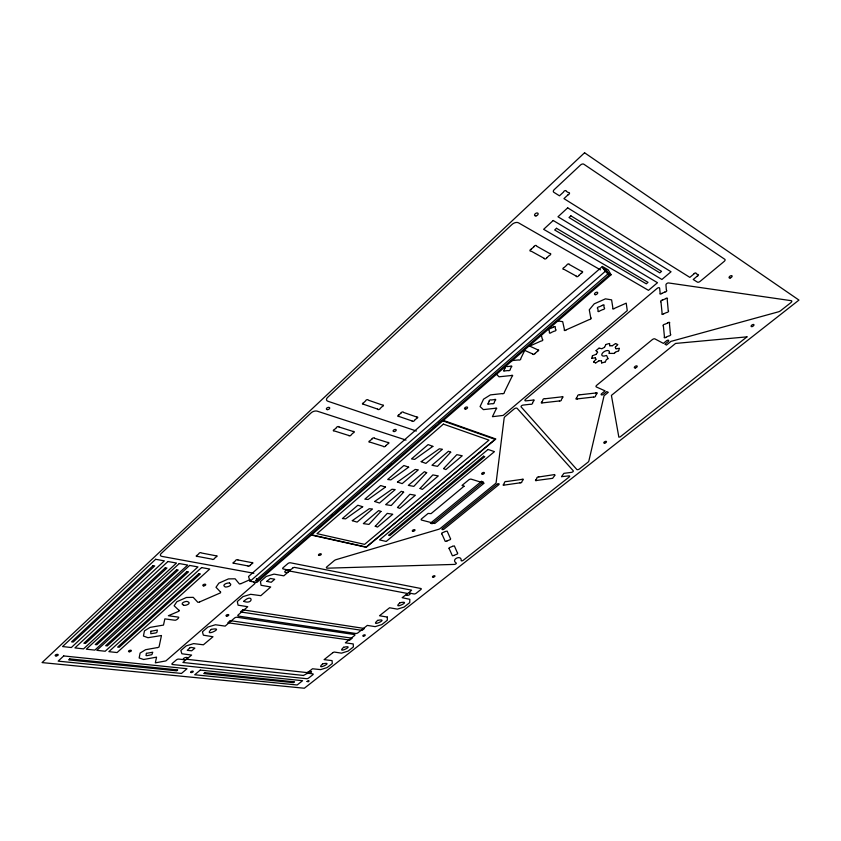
<?xml version="1.0" encoding="UTF-8"?>
<svg xmlns="http://www.w3.org/2000/svg" width="841" height="841" viewBox="0 0 841 841"><rect width="100%" height="100%" fill="white"/><g stroke="black" fill="none" stroke-linecap="round" stroke-linejoin="round"><path stroke-width="1.26" d="M591.822 358.234L592.337 355.901M618.724 350.75L619.302 348.405M604.647 347.144L605.835 344.589M605.32 361.872L606.393 359.591M541.951 401.893L542.929 400.043A1.24 0.641 -27.1 0 1 543.412 399.012A1.24 0.641 -27.1 0 1 544.884 398.676M503.727 484.279L504.558 482.713A1.135 0.547 -25 0 1 504.968 481.84A1.135 0.547 -25 0 1 506.335 481.504M532.542 402.944L533.509 401.083A1.23 0.631 -26.9 0 0 534.056 399.98A1.23 0.631 -26.9 0 0 532.584 400.137L525.825 400.873A1.629 0.852 -26.8 0 1 525.404 399.454L657.168 288.368A1.777 0.936 -31.7 0 1 659.638 288.179L660.143 293.004A1.335 0.704 -31.7 0 0 660.28 294.056A1.335 0.704 -31.7 0 0 661.951 293.33M562.293 397.961L561.346 399.685A1.23 0.631 -27.4 0 1 560.852 400.705A1.23 0.631 -27.4 0 1 559.402 401.031M522.682 480.137L521.819 481.704A1.125 0.536 -25.3 0 1 521.409 482.566A1.125 0.536 -25.3 0 1 520.053 482.892M576.6 397.94L577.62 396.1A1.23 0.62 -27.9 0 1 578.135 395.091A1.23 0.62 -27.9 0 1 579.575 394.755M536.074 479.664L536.947 478.108A1.125 0.526 -25.7 0 1 537.388 477.246A1.125 0.526 -25.7 0 1 538.724 476.91M596.553 393.956L595.502 395.785A1.219 0.61 -28.2 0 1 594.976 396.794A1.219 0.61 -28.2 0 1 593.557 397.12M554.65 475.596L552.621 478.329L536.915 480.411A1.125 0.526 -25.6 0 1 535.633 480.632A1.125 0.526 -25.6 0 1 535.896 479.801M614.54 353.315L615.128 352.347M596.258 354.177L597.573 352.337M593.578 361.84L595.901 359.422M615.36 347.123L617.672 344.726M531.365 249.073L533.835 246.802M568.011 194.849L563.954 198.623L689.841 277.372L693.688 274.177M398.939 414.907L400.989 413.078M336.463 427.67L334.455 429.509A1.262 0.704 -21.3 0 0 333.32 430.603A1.262 0.704 -21.3 0 0 334.55 431.002L348.689 435.47M581.236 273.293L578.818 275.428M546.86 257.682L549.32 255.454A1.409 0.83 -30.7 0 0 550.729 254.129A1.409 0.83 -30.7 0 0 549.625 253.488L536.547 246.108A1.43 0.862 -30.6 0 0 535.328 245.488A1.43 0.862 -30.6 0 0 533.898 246.791M214.413 558.466L216.126 556.931A1.167 0.578 -17.4 0 0 217.083 556.006A1.167 0.578 -17.4 0 0 215.853 555.764L201.304 552.957A1.188 0.599 -17 0 0 199.969 552.737A1.188 0.599 -17 0 0 198.97 553.641L197.214 555.218A1.188 0.589 -16.9 0 0 196.247 556.143A1.188 0.589 -16.9 0 0 197.509 556.395L212.069 559.16A1.167 0.578 -17.4 0 0 213.372 559.37A1.167 0.578 -17.4 0 0 214.36 558.487M602.356 266.481L248.526 576.516L250.082 581.289L256.789 582.466L611.081 274.765L608.232 269.877L602.356 266.481L605.205 271.391L611.081 274.765M372.027 438.949L370.04 440.716A1.23 0.662 -22.2 0 0 368.915 441.767A1.23 0.662 -22.2 0 0 370.072 442.145L383.391 446.35A1.209 0.652 -22.6 0 0 384.589 446.687A1.209 0.652 -22.6 0 0 385.735 445.688M250.082 581.289L605.205 271.391M604.921 269.162L607.759 274.061L255.485 580.616L257.199 580.952L609.273 274.933L606.435 270.035L602.65 267.848L609.273 274.933M331.396 516.605L333.372 514.892M336.337 512.316L340.279 508.889M342.255 507.176L345.22 504.6M382.718 472.011L384.694 470.298M387.648 467.722L391.601 464.285M433.052 428.269L436.006 425.693M438.97 423.118L441.924 420.542M414.529 420.3L416.568 418.492A1.23 0.673 -23.8 0 0 417.735 417.43A1.23 0.673 -23.8 0 0 416.621 417.02M385.788 445.677L387.764 443.932A1.209 0.652 -22.7 0 0 388.889 442.892A1.209 0.652 -22.7 0 0 387.764 442.524M250.208 565.236L251.901 563.743A1.135 0.557 -18.4 0 0 252.857 562.85A1.135 0.557 -18.4 0 0 251.69 562.618M535.17 353.336L537.388 351.422M596.111 350.56L598.918 348.206M697.042 276.3L693.226 279.496L697.389 282.103A2.25 1.156 -32.5 0 0 700.143 281.357L724.122 261.467A2.292 1.177 -33.4 0 0 724.826 259.322L583.833 164.216A2.649 1.64 -34.3 0 0 580.5 165.036L554.208 189.635A2.597 1.608 -32.9 0 0 553.809 192.274L559.454 195.806L563.554 192.032A1.503 0.925 -33 0 1 565.131 190.623A1.503 0.925 -33 0 1 566.308 191.338L568.379 192.6A1.503 0.925 -33 0 1 569.504 193.398A1.503 0.925 -33 0 1 568.022 194.797M199.58 602.03L197.908 602.366L193.22 597.341L186.439 597.488L176.852 601.725L174.129 605.772L178.923 610.293M554.85 475.47L554.734 474.555L538.86 476.963M241.104 583.675L239.422 583.969L235.133 578.808L228.489 578.892L218.881 583.139L216 587.27L220.447 591.938M445.436 531.417L447.16 531.113L450.461 538.629M446.918 541.047L445.246 541.383L441.851 533.867M452.679 546.219L454.361 545.914L457.504 553.084M453.972 555.459L452.395 555.754L449.168 548.595M612.353 345.714L615.454 343.612M595.827 362.902L598.803 360.884M601.988 348.637L604.448 347.333M606.592 359.422L607.906 358.813M662.571 300.069L665.389 298.818M566.182 329.861L589.415 319.517A1.198 0.652 -29.8 0 0 590.855 318.939A1.198 0.652 -29.8 0 0 590.971 317.961M614.571 308.321L626.219 303.149L627.27 310.623L503.17 415.422L492.416 416.684L496.095 409.136A1.114 0.589 -25.9 0 0 496.589 408.127A1.114 0.589 -25.9 0 0 495.202 408.284L483.396 409.63L480.074 406.56L483.554 399.17L490.408 394.892L502.35 393.588M661.962 293.33L664.8 292.069M199.706 601.883L220.458 592.873L220.668 591.959M241.241 583.528L250.124 579.607M663.896 313.704L666.661 312.474A1.325 0.683 -31.3 0 0 668.206 311.832A1.325 0.683 -31.3 0 0 668.385 310.771M667.67 323.018L664.937 324.237A1.304 0.662 -30.9 0 0 663.412 324.868A1.304 0.662 -30.9 0 0 663.234 325.898M666.177 337.104L668.868 335.906A1.283 0.641 -30.7 0 0 670.372 335.286A1.283 0.641 -30.7 0 0 670.55 334.276M445.299 531.554L441.914 532.91L441.662 533.856M447.055 540.91L450.387 539.565L450.639 538.65M452.542 546.356L449.178 547.722L448.999 548.584M454.161 555.281L457.42 553.977L457.725 553.105M592.506 355.743L596.038 354.345M615.339 352.179L618.555 350.907M601.757 362.965L605.121 362.019M606.035 344.432L609.473 343.485M157.32 647.602L145.598 649.704L140.111 653.068L139.154 657.977L143.622 659.502L156.552 657.136L155.333 662.855L165.898 660.91L255.033 583.475L253.509 581.73M591.938 358.319L595.207 357.814M616.117 348.794L619.186 348.321M519.917 482.85L504.621 485.036A1.135 0.536 -24.9 0 1 503.317 485.257A1.135 0.536 -24.9 0 1 503.549 484.416M506.471 481.557L521.819 479.381A1.135 0.536 -25.3 0 1 523.113 479.16A1.135 0.536 -25.3 0 1 522.86 480.001M559.254 400.968L542.865 402.839A1.24 0.641 -27 0 1 541.457 403.049A1.24 0.641 -27 0 1 541.751 402.051M593.42 397.057L577.441 398.876M545.031 398.75L561.473 396.889A1.24 0.631 -27.5 0 1 562.86 396.689A1.24 0.631 -27.5 0 1 562.545 397.688M579.712 394.818L595.733 393.01M511.381 360.631L518.729 359.916A1.177 0.641 -27.4 0 0 520.159 359.78A1.177 0.641 -27.4 0 0 520.695 358.676L524.731 350.392L532.752 353.998M609.841 345.798L612.09 345.798M609 353.378L614.351 353.42M599.065 360.81L601.378 360.842M157.572 647.644L159.044 646.981L161.461 635.512L148.005 637.72L143.443 636.048L144.452 630.866L150.087 627.375L163.49 625.073L164.857 618.871L174.287 620.164C176.137 621.268 180.794 616.421 177.819 617.052L168.368 615.728L179.059 611.155L179.154 610.303M303.17 675.428L182.875 662.477L184.358 661.152A2.555 1.114 -16.9 0 0 183.874 659.649A2.239 0.978 -17 0 1 183.78 658.335A2.239 0.978 -17 0 1 186.618 657.441A2.239 0.978 -17 0 1 187.375 658.556A1.419 0.62 -17.1 0 0 187.627 659.386L306.755 672.569L308.468 672.022A2.008 0.809 -19.7 0 1 310.991 671.37A2.008 0.809 -19.7 0 1 311.096 672.474A2.008 0.809 -19.7 0 1 308.594 673.389A2.292 0.925 -19.6 0 0 305.514 674.366L303.296 675.565M557.604 320.894L562.682 321.651L564.448 329.609A1.198 0.652 -29.1 0 0 564.542 330.513A1.198 0.652 -29.1 0 0 565.982 330.061M253.856 573.257L161.998 556.416A4.173 2.113 -16 0 1 161.136 553.557L311.159 412.836A4.478 2.565 -20.8 0 1 317.236 411.165L406.003 440.064M247.937 565.909L234.166 563.312A1.146 0.568 -17.9 0 1 232.968 563.05A1.146 0.568 -17.9 0 1 233.924 562.187L235.617 560.642A1.146 0.568 -18 0 1 236.657 559.759A1.146 0.568 -18 0 1 237.877 559.98M237.919 559.959L251.69 562.597M599.149 348.121L601.736 348.7M310.676 534.624L366.234 547.028L495.076 439.349L442.923 420.899M311.233 535.034L366.213 547.291L495.833 438.991L443.249 420.353M338.986 426.976L353.104 431.465M374.466 438.256L387.764 442.492M416.348 431.012L327.853 401.231A4.52 2.618 -21.5 0 1 327.601 397.415L511.969 224.484A5.057 3.143 -30.7 0 1 518.508 222.833L600.432 269.856M377.693 409.125L363.669 404.311M412.111 420.973L398.918 416.432A1.251 0.683 -23.3 0 1 397.772 415.99A1.251 0.683 -23.3 0 1 398.939 414.939M416.621 416.989L403.449 412.395A1.251 0.694 -23.5 0 0 402.229 412.016A1.251 0.694 -23.5 0 0 401.041 413.068M537.651 349.772L529.683 346.093L541.089 341.025A1.188 0.652 -28.3 0 0 542.529 340.447A1.188 0.652 -28.3 0 0 542.603 339.48M593.567 361.987L595.607 362.944M615.686 343.559L617.693 344.568M544.201 258.366L531.081 251.112A1.43 0.862 -30.4 0 1 529.956 250.418A1.43 0.862 -30.4 0 1 531.354 249.115M576.253 276.1L563.975 269.309A1.377 0.799 -30.6 0 1 562.923 268.657A1.377 0.799 -30.6 0 1 564.3 267.406L566.739 265.199A1.388 0.799 -30.8 0 1 568.211 263.937A1.388 0.799 -30.8 0 1 569.294 264.526M569.346 264.516L581.594 271.38M596.048 350.718L597.594 352.158M495.685 373.446L499.018 376.8L511.128 375.549A1.156 0.62 -26.9 0 1 512.547 375.401A1.156 0.62 -26.9 0 1 512.022 376.474L504.253 392.4A1.135 0.61 -26.4 0 1 503.875 393.346A1.135 0.61 -26.4 0 1 502.498 393.683M615.297 347.301L615.948 348.731M606.571 355.407L608.022 358.665M595.375 357.877L595.964 359.244M256.41 578.576L257.199 580.952M541.257 334.928L542.392 339.428M590.771 317.898L589.268 309.814L594.219 303.843L605.436 298.849L611.596 299.869L612.889 308.058A1.209 0.652 -30.5 0 0 612.931 308.983A1.209 0.652 -30.5 0 0 614.372 308.531M660.973 301.898L662.119 313.409A1.325 0.683 -31.2 0 0 662.14 314.387A1.325 0.683 -31.2 0 0 663.686 313.882M663.381 325.972L664.453 336.842A1.283 0.641 -30.6 0 0 664.474 337.777A1.283 0.641 -30.6 0 0 665.977 337.273M668.248 310.686L667.186 299.133A1.346 0.704 -31.6 0 0 667.176 298.124A1.346 0.704 -31.6 0 0 665.599 298.639M670.414 334.203L669.415 323.301A1.304 0.662 -31 0 0 669.404 322.345A1.304 0.662 -31 0 0 667.88 322.849M601.515 360.926L601.599 362.913M609.63 343.538L609.704 345.704M535.118 353.346A1.262 0.683 -27.9 0 1 533.846 354.429A1.262 0.683 -27.9 0 1 532.805 353.977M537.641 349.803A1.272 0.694 -28 0 1 538.65 350.287A1.272 0.694 -28 0 1 537.388 351.391M546.808 257.693A1.409 0.83 -30.5 0 1 545.388 258.954A1.409 0.83 -30.5 0 1 544.253 258.355M578.766 275.438A1.367 0.778 -30.7 0 1 577.368 276.647A1.367 0.778 -30.7 0 1 576.306 276.09M581.594 271.422A1.367 0.778 -30.9 0 1 582.613 272.021A1.367 0.778 -30.9 0 1 581.236 273.251M414.476 420.311A1.23 0.673 -23.7 0 1 413.299 421.341A1.23 0.673 -23.7 0 1 412.164 420.963M363.669 404.269A1.283 0.725 -22.5 0 1 362.46 403.838A1.283 0.725 -22.5 0 1 363.627 402.744L365.698 400.81A1.283 0.736 -22.6 0 1 366.96 399.706A1.283 0.736 -22.6 0 1 368.2 400.127L382.256 404.994A1.272 0.715 -23 0 1 383.433 405.457A1.272 0.715 -23 0 1 382.266 406.529L380.195 408.432A1.272 0.715 -22.8 0 1 378.955 409.514A1.272 0.715 -22.8 0 1 377.746 409.115M250.155 565.247A1.135 0.547 -18.3 0 1 249.167 566.109A1.135 0.547 -18.3 0 1 247.99 565.888M372.079 438.928A1.23 0.662 -22.3 0 1 373.236 437.919A1.23 0.662 -22.3 0 1 374.413 438.277M353.104 431.496A1.251 0.694 -21.8 0 1 354.303 431.896A1.251 0.694 -21.8 0 1 353.167 432.936L351.17 434.776A1.251 0.683 -21.7 0 1 349.961 435.827A1.251 0.683 -21.7 0 1 348.742 435.459M336.516 427.659A1.272 0.704 -21.4 0 1 337.683 426.608A1.272 0.704 -21.4 0 1 338.934 426.986M697.052 276.258A1.314 0.683 -32.6 0 0 698.429 275.102A1.314 0.683 -32.6 0 0 697.578 274.534L696.075 273.535A1.325 0.683 -32.7 0 0 695.139 273.01A1.325 0.683 -32.7 0 0 693.741 274.166M664.832 292.027A1.304 0.683 -31.8 0 0 666.461 291.301A1.304 0.683 -31.8 0 0 666.377 290.261L665.956 284.889A1.777 0.936 -32 0 1 666.829 283.533A1.777 0.936 -32 0 1 668.563 282.954L791.265 300.689A2.124 0.999 -32.9 0 1 790.824 302.697L780.711 310.644A3.332 1.566 -32.6 0 1 778.461 311.822L671.728 341.183A1.135 0.568 -30.6 0 0 670.298 341.919L666.461 345.041L664.905 344.211L668.069 341.646A1.577 0.788 -30.5 0 0 668.469 340.258A1.577 0.788 -30.5 0 0 666.514 340.815L663.349 343.38L654.939 338.912A2.124 1.072 -30.4 0 0 652.29 339.648L596.742 385.241A2.039 1.03 -28.4 0 0 596.343 386.965L605.068 390.865L601.714 393.588A1.514 0.746 -28.3 0 0 601.41 394.86A1.514 0.746 -28.3 0 0 603.333 394.313L606.687 391.591L608.295 392.305L604.679 395.249A1.083 0.536 -28.3 0 0 603.954 396.237L588.858 460.984A2.933 1.356 -26.8 0 1 587.806 462.361L579.438 468.942A1.84 0.852 -26.6 0 1 576.831 469.488L521.157 406.939A1.619 0.841 -26.6 0 1 521.462 405.856A1.619 0.841 -26.6 0 1 523.06 405.089L530.44 404.237A1.188 0.61 -26.8 0 0 531.933 404.027A1.188 0.61 -26.8 0 0 532.5 402.965M605.804 355.617A4.194 2.176 -29.3 0 1 601.788 354.545A4.194 2.176 -29.3 0 1 606.466 350.655A4.194 2.176 -29.3 0 1 609.136 352.852M595.733 393.01A1.23 0.61 -28.2 0 1 597.089 392.821A1.23 0.61 -28.2 0 1 596.742 393.798M577.452 398.886A1.23 0.62 -27.8 0 1 576.074 399.076A1.23 0.62 -27.8 0 1 576.4 398.098M660.826 301.814A1.346 0.704 -31.5 0 1 661.005 300.721A1.346 0.704 -31.5 0 1 662.592 300.058M387.323 617.063L387.323 620.237L381.803 624.579L375.17 626.64L367.317 625.41L358.014 632.779A1.661 0.704 -20.7 0 1 355.785 633.473L238.434 616.085A1.84 0.841 -18.1 0 1 238.182 614.918L247.759 606.697L238.077 605.173L237.299 601.557L243.017 596.605L250.65 594.303L260.836 595.67L270.718 586.976L261.078 585.283L260.416 581.52L266.292 576.421L273.998 574.119L283.806 575.833L290.124 570.408L283.291 568.989A1.903 0.915 -19.2 0 1 283.102 567.696L287.895 563.565A1.903 0.915 -19.3 0 1 290.471 562.797L420.836 588.49A1.693 0.736 -22.1 0 1 420.784 589.615L416.179 593.252A1.693 0.736 -22 0 1 413.93 593.946L408.379 592.884L402.145 597.688L409.84 599.328L409.725 602.619L404.079 607.065L397.394 609.136L389.583 607.77L379.501 615.759L387.323 617.063M229.477 582.96C233.556 585.315 227.312 587.312 225.241 587.018C221.057 584.831 227.291 582.645 229.477 582.96M385.493 487.086L368.127 499.47L364.868 499.165L380.668 485.53L385.483 487.055M443.627 468.658L445.835 469.583L462.256 455.769L456.821 454.666L443.649 468.553M243.69 601.368C254.108 605.131 252.962 592.495 243.69 601.368M322.608 663.917C314.282 671.433 335.832 661.142 322.629 663.833M450.713 452.174L437.499 466.335L431.969 465.273L448.463 451.249L450.713 452.174M397.457 482.04L402.187 483.628L418.313 469.867L415.191 469.457L397.467 482.009M292.615 568.117L291.827 568.852A2.681 1.283 -19.3 0 1 288.211 569.935A2.344 1.114 -19.3 0 0 285.267 570.965A2.344 1.114 -19.3 0 0 285.435 572.469A2.344 1.114 -19.3 0 0 288.41 571.785A1.482 0.704 -19.3 0 1 290.418 571.186L406.729 593.326A1.335 0.589 -21.8 0 1 406.708 594.209A2.103 0.915 -21.9 0 0 407.012 595.396A2.103 0.915 -21.9 0 0 409.641 594.566A2.103 0.915 -21.9 0 0 409.956 593.189A2.407 1.051 -22 0 1 410.009 591.591L411.617 590.172L294.234 567.328L292.626 568.064M561.546 476.658L568.873 475.88A1.44 0.662 -26.2 0 1 569.168 477.015L463.254 560.306A1.356 0.599 -23.2 0 1 461.162 560.663C461.919 554.23 450.208 559.423 456.306 563.102A1.356 0.599 -23.1 0 1 455.801 563.922A1.356 0.599 -23.1 0 1 454.413 564.406L327.349 568.18A1.85 0.873 -20.3 0 1 326.813 566.887L334.224 560.642A2.933 1.388 -20.5 0 1 336.19 559.622L438.434 529.367A2.88 1.356 -23 0 0 440.39 528.358L495.181 483.827A2.965 1.43 -24.7 0 0 496.148 482.44L504.148 418.072A3.217 1.661 -26 0 1 505.199 416.484L514.177 408.915A2.05 1.062 -26.3 0 1 517.141 408.358L573.247 470.771A1.451 0.673 -26.4 0 1 572.921 471.675A1.451 0.673 -26.4 0 1 571.481 472.358L563.89 473.357L561.557 476.595M332.784 652.721L324.111 659.638L332.069 660.616L332.311 663.496L327.117 667.575L320.631 669.625L312.484 668.774L306.986 673.126L312.694 673.841A1.608 0.652 -19.7 0 1 312.81 674.776L308.71 678.004A1.608 0.652 -19.6 0 1 306.555 678.687L172.584 664.527A1.808 0.788 -16.8 0 1 172.226 663.475L176.421 659.859A1.819 0.788 -16.8 0 1 178.881 659.102L185.84 659.87L191.622 655.065L181.887 653.772L180.847 650.524L186.187 645.888L193.63 643.607L203.385 644.805L213.004 636.742L203.375 635.186L202.429 631.801L207.916 627.039L215.433 624.758L225.146 626.114L234.576 618.009A1.84 0.83 -18 0 1 237.067 617.262L354.45 634.534A1.661 0.694 -20.6 0 1 354.503 635.565L345.325 642.829L353.241 643.933L353.388 646.918L348.079 651.092L341.53 653.152L334.203 652.048L332.815 652.637M408.663 467.165L390.865 479.875L387.68 479.486L403.88 465.504L408.663 467.165M266.807 581.383L271.223 582.277L274.734 579.249L270.329 578.45L266.807 581.383M189.593 648.106L187.259 650.345L191.685 650.787L194.891 648.127L190.97 647.402L189.603 648.064M343.685 647.255C335.117 654.971 357.089 644.395 343.685 647.255M421.215 461.688L425.893 463.391L442.44 449.273L439.328 448.81L421.215 461.656M746.987 336.852L620.164 436.91L618.85 437.162L611.407 395.407L675.575 343.433L746.987 336.852M352.316 520.695L357.12 522.103L372.468 509.005L369.262 508.721L352.326 520.642M432.863 446.361L414.676 459.365L411.501 458.923L428.132 444.584L432.863 446.392M362.681 506.724L345.609 518.844L342.413 518.54L357.824 505.241L362.681 506.724M211.249 629.394C202.481 638.109 226.681 626.534 211.249 629.394M374.708 501.509L379.48 503.023L395.207 489.588L392.011 489.262L374.718 501.446M375.254 526.256L377.535 527.055L392.779 514.229L387.259 513.399L375.254 526.256M380.962 511.402L368.947 524.395L363.333 523.617L378.65 510.592L380.962 511.454M377.63 620.427C368.821 628.174 390.981 617.946 377.662 620.332M464.064 486.214L431.076 513.62L428.09 513.452L421.698 518.729A1.871 0.894 -22.8 0 0 421.635 520.095L434.786 523.491L484.111 483.155L471.223 479.17A1.913 0.936 -24.3 0 0 468.7 479.906L462.024 485.415L464.064 486.214M397.488 507.512L399.748 508.363L415.37 495.223L409.882 494.308L397.509 507.459M307.049 681.536C309.898 682.65 309.52 679.013 307.081 681.452M403.638 492.164L391.233 505.515L385.641 504.642L401.336 491.302L403.638 492.164M400.053 602.703C390.844 610.766 413.688 600.085 400.053 602.703M420.069 488.474L422.308 489.388L438.308 475.911L432.842 474.913L420.09 488.421M426.66 472.631L413.835 486.371L408.305 485.383L424.4 471.706L426.66 472.674M146.408 653.362L146.008 655.496L146.828 655.686L151.874 654.676L152.747 652.217L146.408 653.362M150.907 631.255L150.739 633.704L155.9 632.926L156.899 632.369L157.383 630.025L150.907 631.255M183.601 605.236C185.251 606.088 192.211 603.386 187.669 601.588C186.05 600.705 179.08 603.333 183.601 605.236M489.252 401.168L488.306 403.144A1.125 0.599 -25.8 0 0 487.822 404.164A1.125 0.599 -25.8 0 0 489.22 404.006L492.279 403.659A1.125 0.599 -26 0 0 493.678 403.501A1.125 0.599 -26 0 0 494.161 402.492L495.118 400.516A1.135 0.599 -26 0 0 495.612 399.496A1.135 0.599 -26 0 0 494.214 399.643L491.144 399.99A1.135 0.599 -25.9 0 0 489.735 400.148A1.135 0.599 -25.9 0 0 489.252 401.168M505.168 367.822L504.169 369.924A1.167 0.631 -26.8 0 0 503.654 371.007A1.167 0.631 -26.8 0 0 505.084 370.86L508.227 370.545A1.167 0.631 -26.9 0 0 509.657 370.397A1.167 0.631 -26.9 0 0 510.182 369.315L511.191 367.223A1.167 0.641 -27 0 0 511.717 366.14A1.167 0.641 -27 0 0 510.277 366.277L507.134 366.592A1.167 0.641 -26.9 0 0 505.693 366.729A1.167 0.641 -26.9 0 0 505.168 367.822M584.569 152.768L42.05 662.592L304.347 688.232L798.95 300.079L584.569 152.768M155.638 559.286L62.56 646.561L71.338 647.528L164.363 560.863L155.638 559.286M153.094 565.625L71.569 641.862L73.241 642.051L154.755 565.919L153.094 565.625M63.727 655.938L58.145 661.142L181.477 673.441L187.017 668.721L63.727 655.938M167.927 561.504L74.912 647.917L83.553 648.874L176.505 563.05L167.927 561.504M165.32 567.77L83.869 643.26L85.519 643.449L166.96 568.053L165.32 567.77M69.75 658.892L68.678 659.88L176.673 670.824L177.735 669.92L69.75 658.892M179.249 563.544L86.318 649.178L94.823 650.114L187.68 565.068L179.249 563.544M553.21 220.5L543.633 229.32L648.474 290.334L657.494 282.713L553.21 220.5M567.686 207.843L557.972 216.789L661.909 279.485L671.034 271.769L567.686 207.843M176.599 569.746L95.212 644.553L96.841 644.732L178.208 570.03L176.599 569.746M556.5 228.31L554.682 229.982L646.277 283.827L648.012 282.355L556.5 228.31M570.871 215.832L569.021 217.525L659.817 272.852L661.562 271.359L570.871 215.832M189.656 565.425L96.799 650.324L105.178 651.249L197.961 566.918L189.656 565.425M186.954 571.565L105.64 645.741L107.249 645.92L188.542 571.848L186.954 571.565M201.588 567.58L108.846 651.649L117.078 652.553L209.745 569.052L201.588 567.58M198.844 573.657L117.624 647.097L119.201 647.276L200.4 573.93L198.844 573.657M443.386 424.127L316.994 533.657L364.584 544.369L488.978 440.137L443.386 424.127M230.266 620.669L227.848 622.75L349.824 640.064L352.179 638.203L230.266 620.669M242.902 609.82L240.442 611.933L362.072 630.372L364.458 628.49L242.902 609.82M200.263 670.088L194.734 674.766L297.157 684.984L302.581 680.705L200.263 670.088M204.847 672.684L203.785 673.567L293.467 682.661L294.508 681.841L204.847 672.684M488.053 449.451L379.533 539.911L386.198 541.446L494.455 451.638L488.053 449.451M483.575 456.232L388.595 535.244L389.867 535.549L484.794 456.642L483.575 456.232M481.525 481.346L430.382 523.27L432.169 523.722L483.26 481.882L481.525 481.346M496.968 484.29L442.366 528.611A1.367 0.641 -23.1 0 0 442.292 529.599A1.367 0.641 -23.1 0 0 444.111 529.063L498.66 484.815A1.409 0.673 -24.8 0 0 498.818 483.743A1.409 0.673 -24.8 0 0 496.968 484.29M553.367 327.223L550.392 328.547A1.198 0.662 -28.7 0 0 548.847 329.23A1.198 0.662 -28.7 0 0 549.068 330.166L549.562 332.216A1.198 0.662 -28.7 0 0 549.783 333.141A1.198 0.662 -28.7 0 0 551.318 332.458L554.282 331.144A1.198 0.662 -28.8 0 0 555.817 330.46A1.198 0.662 -28.8 0 0 555.607 329.525L555.134 327.475A1.209 0.662 -28.9 0 0 554.913 326.539A1.209 0.662 -28.9 0 0 553.367 327.223M602.135 305.525L599.149 306.86A1.209 0.662 -30.3 0 0 597.604 307.543A1.209 0.662 -30.3 0 0 597.772 308.51L598.14 310.602A1.209 0.652 -30.2 0 0 598.308 311.559A1.209 0.652 -30.2 0 0 599.854 310.876L602.818 309.551A1.209 0.652 -30.3 0 0 604.364 308.868A1.209 0.652 -30.3 0 0 604.206 307.911L603.849 305.809A1.219 0.662 -30.4 0 0 603.691 304.841A1.219 0.662 -30.4 0 0 602.135 305.525M394.177 431.549A1.661 0.904 -23 0 0 396.206 429.867A1.661 0.904 -23 0 0 393.609 430.087A1.661 0.904 -23 0 0 394.177 431.549M327.485 409.62A1.766 1.009 -21.3 0 0 329.704 407.874A1.766 1.009 -21.3 0 0 326.96 407.948A1.766 1.009 -21.3 0 0 327.485 409.62M191.328 672.537A1.388 0.589 -17.2 0 0 193.262 671.475A1.388 0.589 -17.2 0 0 191.191 671.507A1.388 0.589 -17.2 0 0 191.328 672.537M203.669 585.872A1.545 0.746 -17.2 0 0 205.74 584.6A1.545 0.746 -17.2 0 0 203.354 584.632A1.545 0.746 -17.2 0 0 203.669 585.872M413.11 531.323A1.451 0.694 -22.5 0 0 415.002 529.967A1.451 0.694 -22.5 0 0 412.815 530.145A1.451 0.694 -22.5 0 0 413.11 531.323M482.608 474.25A1.514 0.746 -24.6 0 0 484.405 472.726A1.514 0.746 -24.6 0 0 482.082 473.073A1.514 0.746 -24.6 0 0 482.608 474.25M604.7 443.133A1.482 0.694 -27.5 0 0 606.466 441.588A1.482 0.694 -27.5 0 0 604.237 442.019A1.482 0.694 -27.5 0 0 604.7 443.133M635.354 367.938A1.619 0.809 -29.5 0 0 637.184 366.14A1.619 0.809 -29.5 0 0 634.734 366.687A1.619 0.809 -29.5 0 0 635.354 367.938M730.156 277.993A1.766 0.894 -33 0 0 732.091 275.932A1.766 0.894 -33 0 0 729.504 276.584A1.766 0.894 -33 0 0 730.156 277.993M595.701 294.665A1.798 0.999 -30.6 0 0 597.678 292.573A1.798 0.999 -30.6 0 0 594.934 293.12A1.798 0.999 -30.6 0 0 595.701 294.665M319.328 555.417A1.493 0.715 -20.1 0 0 321.304 554.103A1.493 0.715 -20.1 0 0 319.044 554.208A1.493 0.715 -20.1 0 0 319.328 555.417M465.599 409.104A1.65 0.883 -25.2 0 0 467.543 407.37A1.65 0.883 -25.2 0 0 464.989 407.696A1.65 0.883 -25.2 0 0 465.599 409.104M535.98 215.906A2.008 1.24 -31.6 0 0 538.082 213.456A2.008 1.24 -31.6 0 0 534.981 214.003A2.008 1.24 -31.6 0 0 535.98 215.906M752.117 326.571A1.64 0.778 -32 0 0 753.946 324.71A1.64 0.778 -32 0 0 751.539 325.341A1.64 0.778 -32 0 0 752.117 326.571M433.283 577.199A1.346 0.599 -22.5 0 0 434.955 575.948A1.346 0.599 -22.5 0 0 432.894 576.253A1.346 0.599 -22.5 0 0 433.283 577.199M226.818 616.106A1.461 0.673 -17.8 0 0 228.784 614.908A1.461 0.673 -17.8 0 0 226.555 614.971A1.461 0.673 -17.8 0 0 226.818 616.106M129.335 651.754A1.493 0.673 -15.7 0 0 131.375 650.608A1.493 0.673 -15.7 0 0 129.083 650.629A1.493 0.673 -15.7 0 0 129.335 651.754M56.032 655.917A1.577 0.704 -14 0 0 58.229 654.782A1.577 0.704 -14 0 0 55.832 654.708A1.577 0.704 -14 0 0 56.032 655.917M363.585 636.164A1.293 0.547 -20.8 0 0 365.236 635.029A1.293 0.547 -20.8 0 0 363.249 635.281A1.293 0.547 -20.8 0 0 363.585 636.164"/></g></svg>
